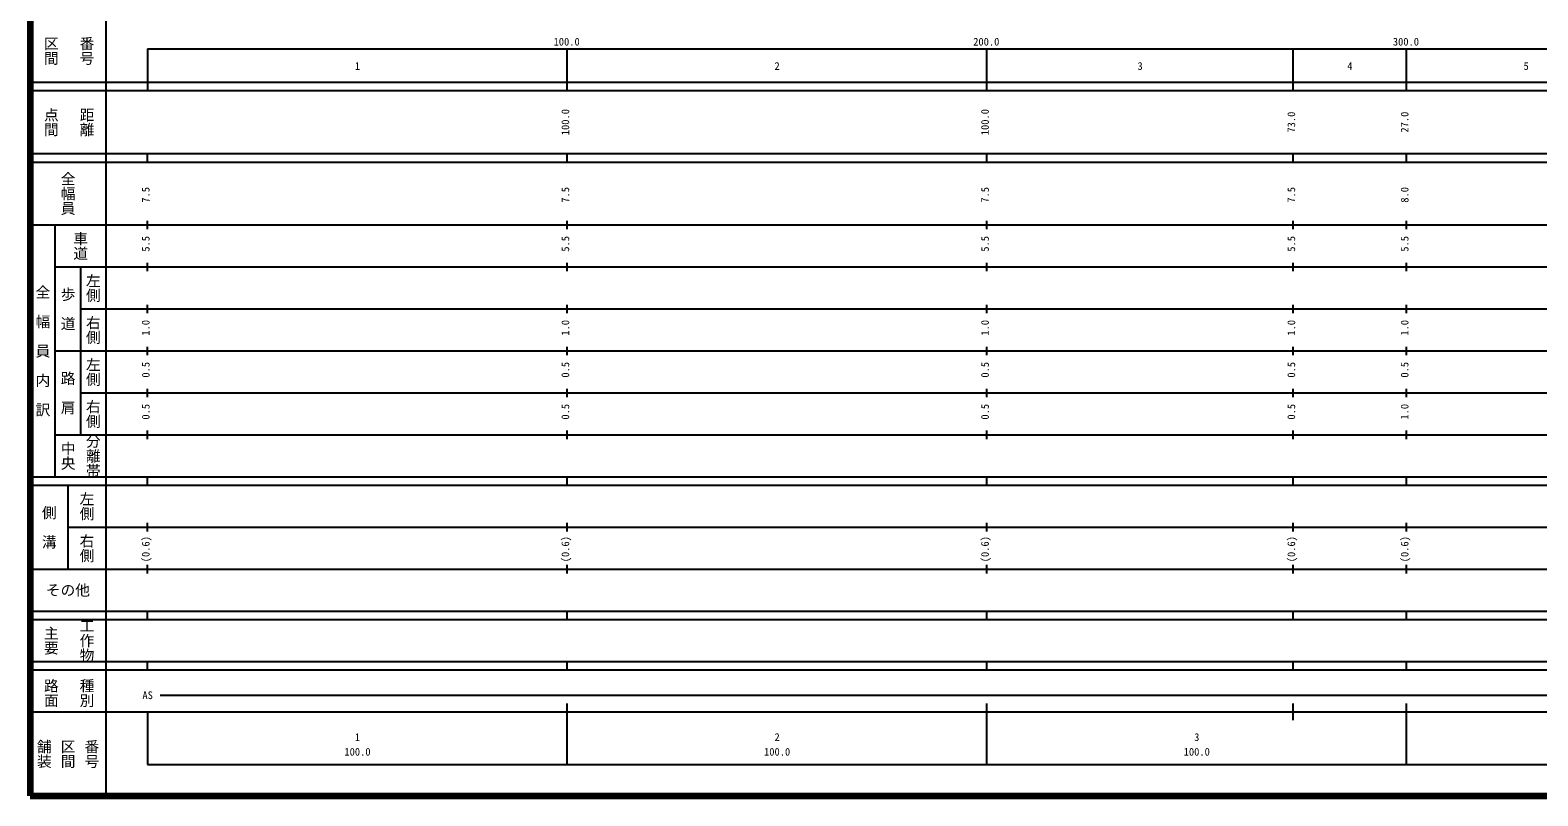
# Model space of a CAD drawing. Units: millimetres on the paper, enlarged 1000 times. Extents: x 40000 to 680000, y 20000 to 380000.
# Drawn here: x 40000 to 399280, y 20000 to 202409 of the extents above; entities that cross this region are included whole.
import ezdxf
from ezdxf.enums import TextEntityAlignment as Align

# ---------------------------------------------------------------- set-up
doc = ezdxf.new("R2010")
doc.units = ezdxf.units.MM
doc.header["$LTSCALE"] = 1000
doc.layers.add('M-TTL', color=2, linetype='Continuous', lineweight=140)
doc.layers.add('M-TTL-BSND', color=7, linetype='Continuous', lineweight=25)
doc.styles.add('@ＭＳ ゴシック', font='')
doc.styles.add('ＭＳ ゴシック', font='')
doc.styles.get('@ＭＳ ゴシック').set_extended_font_data('@MS Gothic')
doc.styles.get('ＭＳ ゴシック').set_extended_font_data('MS Gothic')

msp = doc.modelspace()

# ---------------------------------------------------------------- linework, layer by layer
at = {"layer": 'M-TTL'}
for p, q in [((40000, 380000), (40000, 20000)), ((40000, 20000), (680000, 20000))]:
    msp.add_line(p, q, dxfattribs=at)
at = {"layer": 'M-TTL-BSND'}
for p, q in [((58000, 370000), (58000, 20000)), ((68000, 198000), (579000, 198000)), ((68000, 198000), (68000, 188000)), ((168000, 188000), (168000, 198000)), ((268000, 188000), (268000, 198000)), ((341000, 188000), (341000, 198000)), ((368000, 188000), (368000, 198000)), ((40000, 190000), (579000, 190000)), ((40000, 188000), (579000, 188000)), ((40000, 173000), (579000, 173000)), ((68000, 171000), (68000, 173000)), ((168000, 171000), (168000, 173000)), ((268000, 171000), (268000, 173000)), ((341000, 171000), (341000, 173000)), ((368000, 171000), (368000, 173000)), ((40000, 171000), (579000, 171000)), ((40000, 156000), (579000, 156000)), ((46000, 96000), (46000, 156000)), ((68000, 155000), (68000, 157000)), ((168000, 155000), (168000, 157000)), ((268000, 155000), (268000, 157000)), ((341000, 155000), (341000, 157000)), ((368000, 155000), (368000, 157000)), ((46000, 146000), (579000, 146000)), ((52000, 146000), (52000, 106000)), ((68000, 145000), (68000, 147000)), ((168000, 145000), (168000, 147000)), ((268000, 145000), (268000, 147000)), ((341000, 145000), (341000, 147000)), ((368000, 145000), (368000, 147000)), ((68000, 135000), (68000, 137000)), ((168000, 135000), (168000, 137000)), ((268000, 135000), (268000, 137000)), ((341000, 135000), (341000, 137000)), ((368000, 135000), (368000, 137000)), ((52000, 136000), (579000, 136000)), ((46000, 126000), (579000, 126000)), ((68000, 125000), (68000, 127000)), ((168000, 125000), (168000, 127000)), ((268000, 125000), (268000, 127000)), ((341000, 125000), (341000, 127000)), ((368000, 125000), (368000, 127000)), ((52000, 116000), (579000, 116000)), ((68000, 115000), (68000, 117000)), ((168000, 115000), (168000, 117000)), ((268000, 115000), (268000, 117000)), ((341000, 115000), (341000, 117000)), ((368000, 115000), (368000, 117000)), ((46000, 106000), (579000, 106000)), ((68000, 105000), (68000, 107000)), ((168000, 105000), (168000, 107000)), ((268000, 105000), (268000, 107000)), ((341000, 105000), (341000, 107000)), ((368000, 105000), (368000, 107000)), ((40000, 96000), (579000, 96000)), ((40000, 94000), (579000, 94000)), ((49000, 94000), (49000, 74000)), ((68000, 94000), (68000, 96000)), ((168000, 94000), (168000, 96000)), ((268000, 94000), (268000, 96000)), ((341000, 94000), (341000, 96000)), ((368000, 94000), (368000, 96000)), ((49000, 84000), (579000, 84000)), ((68000, 83000), (68000, 85000)), ((168000, 83000), (168000, 85000)), ((268000, 83000), (268000, 85000)), ((341000, 83000), (341000, 85000)), ((368000, 83000), (368000, 85000)), ((40000, 74000), (579000, 74000)), ((68000, 73000), (68000, 75000)), ((168000, 73000), (168000, 75000)), ((268000, 73000), (268000, 75000)), ((341000, 73000), (341000, 75000)), ((368000, 73000), (368000, 75000)), ((40000, 64000), (579000, 64000)), ((40000, 62000), (579000, 62000)), ((68000, 62000), (68000, 64000)), ((168000, 62000), (168000, 64000)), ((268000, 62000), (268000, 64000)), ((341000, 62000), (341000, 64000)), ((368000, 62000), (368000, 64000)), ((40000, 52000), (579000, 52000)), ((68000, 50000), (68000, 52000)), ((168000, 50000), (168000, 52000)), ((268000, 50000), (268000, 52000)), ((341000, 50000), (341000, 52000)), ((368000, 50000), (368000, 52000)), ((40000, 50000), (579000, 50000)), ((71000, 44000), (565000, 44000)), ((40000, 40000), (579000, 40000)), ((68000, 40000), (68000, 27500)), ((168000, 27500), (168000, 42000)), ((268000, 27500), (268000, 42000)), ((341000, 38000), (341000, 42000)), ((368000, 27500), (368000, 42000)), ((68000, 27500), (579000, 27500))]:
    msp.add_line(p, q, dxfattribs=at)

# ---------------------------------------------------------------- texts
at = {"layer": 'M-TTL-BSND', "style": '@ＭＳ ゴシック'}
for s, p in [('区間', (45000, 197500)), ('番号', (53500, 197500)), ('点間', (45000, 180500)), ('距離', (53500, 180500)), ('全幅員', (49000, 163500)), ('車道', (52000, 151000)), ('左側', (55000, 141000)), ('全\u3000幅\u3000員\u3000内\u3000訳', (43000, 126000)), ('歩\u3000道', (49000, 136000)), ('右側', (55000, 131000)), ('左側', (55000, 121000)), ('路\u3000肩', (49000, 116000)), ('右側', (55000, 111000)), ('中央', (49000, 101000)), ('分離帯', (55000, 101000)), ('左側', (53500, 89000)), ('側\u3000溝', (44500, 84000)), ('右側', (53500, 79000)), ('工作物', (53500, 57000)), ('主要', (45000, 57000)), ('路面', (45000, 44500)), ('種別', (53500, 44500)), ('舗装', (43333, 30000)), ('区間', (49000, 30000)), ('番号', (54667, 30000))]:
    msp.add_text(s, height=2566, rotation=270, dxfattribs=at).set_placement(p, align=Align.MIDDLE_CENTER)
at = {"layer": 'M-TTL-BSND', "style": 'ＭＳ ゴシック'}
for s, p in [('100.0', (167844, 198195)), ('200.0', (267844, 198195)), ('300.0', (367844, 198195)), ('1', (118000, 192405)), ('2', (218000, 192405)), ('3', (304500, 192405)), ('4', (354500, 192405)), ('5', (396500, 192405)), ('AS', (68000, 42500)), ('1', (118000, 32523)), ('2', (218000, 32523)), ('3', (318000, 32523)), ('100.0', (118000, 29033)), ('100.0', (218000, 29033)), ('100.0', (318000, 29033))]:
    msp.add_text(s, height=1833, dxfattribs=at).set_placement(p, align=Align.BOTTOM_CENTER)
for s, p in [('100.0', (169000, 180500)), ('100.0', (269000, 180500)), ('73.0', (342000, 180500)), ('27.0', (369000, 180500)), ('7.5', (69000, 163174)), ('7.5', (169000, 163174)), ('7.5', (269000, 163174)), ('7.5', (342000, 163174)), ('8.0', (369000, 163174)), ('5.5', (69000, 151500)), ('5.5', (169000, 151500)), ('5.5', (269000, 151500)), ('5.5', (342000, 151500)), ('5.5', (369000, 151500)), ('1.0', (69000, 131500)), ('1.0', (169000, 131500)), ('1.0', (269000, 131500)), ('1.0', (342000, 131500)), ('1.0', (369000, 131500)), ('0.5', (69000, 121500)), ('0.5', (169000, 121500)), ('0.5', (269000, 121500)), ('0.5', (342000, 121500)), ('0.5', (369000, 121500)), ('0.5', (69000, 111500)), ('0.5', (169000, 111500)), ('0.5', (269000, 111500)), ('0.5', (342000, 111500)), ('1.0', (369000, 111500)), ('(0.6)', (69000, 78764)), ('(0.6)', (169000, 78764)), ('(0.6)', (269000, 78764)), ('(0.6)', (342000, 78764)), ('(0.6)', (369000, 78764))]:
    msp.add_text(s, height=1833, rotation=90, dxfattribs=at).set_placement(p, align=Align.BOTTOM_CENTER)
msp.add_text('その他', height=2566, dxfattribs=at).set_placement((49000, 69000), align=Align.MIDDLE_CENTER)

doc.saveas('drawing.dxf')
